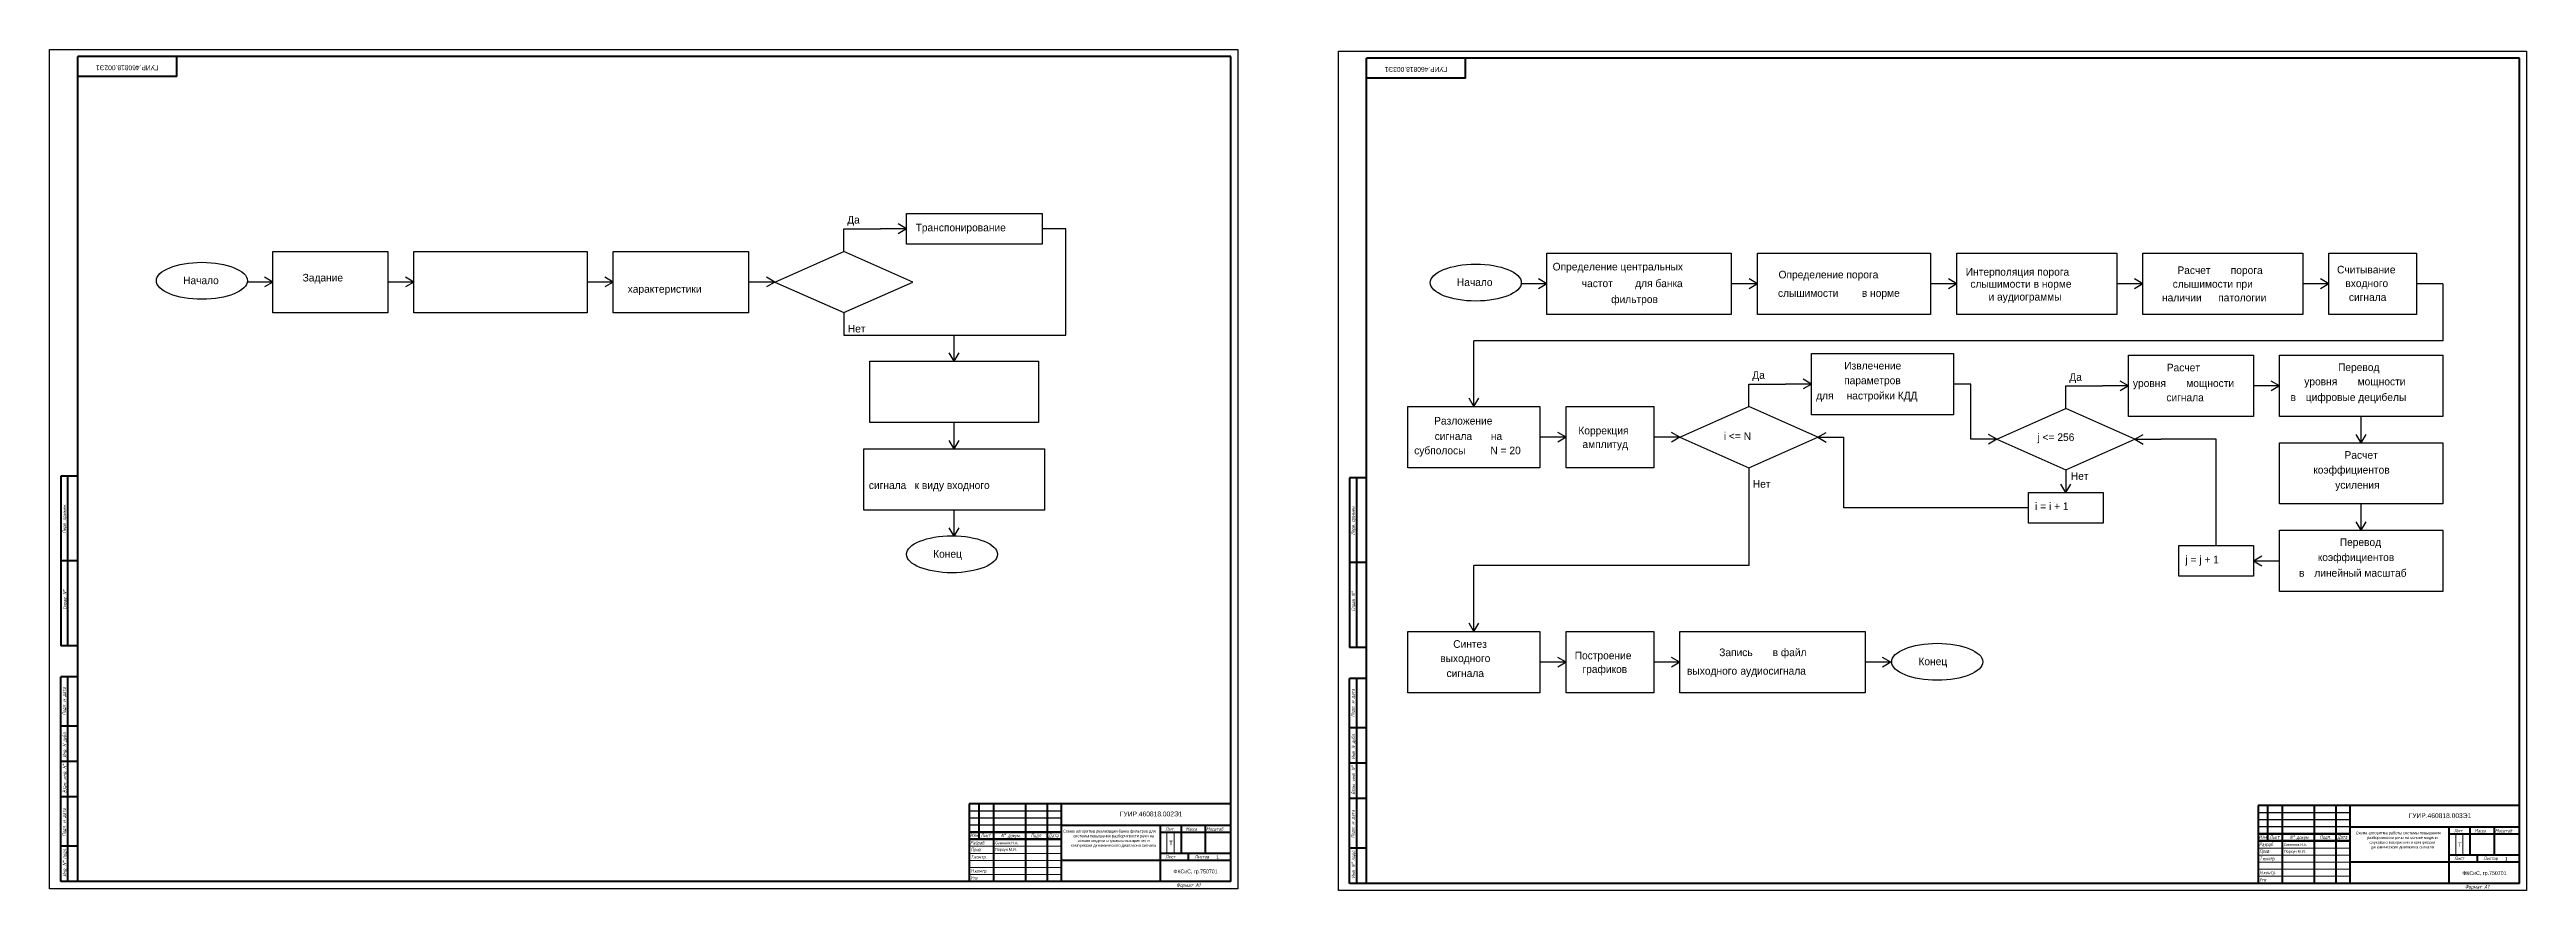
# Model space of a CAD drawing. Extents: x 21 to 4495, y 15 to 674.
# Drawn here: x 2742 to 4495, y 69 to 664 of the extents above; entities that cross this region are included whole.
import ezdxf

# ---------------------------------------------------------------- set-up
doc = ezdxf.new("R2010")
doc.units = 0
doc.header["$MEASUREMENT"] = 0
doc.linetypes.add('ACAD_ISO02W100', pattern=[15, 12, -3])
doc.layers.get('0').update_dxf_attribs({"linetype": 'CONTINUOUS'})
doc.layers.add('4-текст', color=7, linetype='CONTINUOUS', true_color=0x00ad00)
doc.layers.add('KONTUR', color=7, linetype='CONTINUOUS')
for name, color, linetype, lineweight in [('Основная', 7, 'CONTINUOUS', 40), ('текст', 7, 'CONTINUOUS', 30), ('тонкая', 7, 'CONTINUOUS', 20)]:
    doc.layers.add(name, color=color, linetype=linetype, lineweight=lineweight)
doc.styles.add('стиль1', font='romans.shx', dxfattribs={"width": 0.75, "oblique": 15, "height": 3.5})

msp = doc.modelspace()

# ---------------------------------------------------------------- linework, layer by layer
at = {"linetype": 'ByBlock'}
for p, q in [((3304.4, 520.9), (3304.4, 536.9)), ((3304.4, 536.9), (3330.4, 536.9)), ((3348.9, 536.9), (3330.4, 536.9)), ((3461.5, 536.9), (3444.8, 536.9)), ((3461.5, 461.6), (3461.5, 536.9)), ((3255.6, 499.2), (3304.4, 520.9)), ((3353.3, 499.2), (3304.4, 520.9)), ((2900.3, 499.2), (2882.3, 499.2)), ((3000.1, 499.2), (2981.7, 499.2)), ((3141.2, 499.2), (3122.7, 499.2)), ((3255.6, 499.2), (3237.1, 499.2)), ((3255.6, 499.2), (3304.4, 477.6)), ((3304.4, 477.6), (3353.3, 499.2)), ((3802, 498), (3784, 498)), ((3951.1, 498), (3932.6, 498)), ((4092.2, 498), (4073.7, 498)), ((4223.9, 498), (4205.5, 498)), ((4355.7, 498), (4337.2, 498)), ((4436.2, 498), (4417.7, 498)), ((4436.2, 498), (4436.2, 457.7)), ((3304.4, 477.6), (3304.4, 461.6)), ((3304.4, 461.6), (3461.5, 461.6)), ((3382.6, 443.1), (3382.6, 461.6)), ((4436.2, 457.7), (3750.5, 457.7)), ((3750.5, 411), (3750.5, 457.7)), ((3945, 411), (3945, 427)), ((3945, 427), (3971, 427)), ((3989.5, 427), (3971, 427)), ((4102.1, 427), (4089.9, 427)), ((4102.1, 388), (4102.1, 427)), ((4169.4, 409.7), (4169.4, 425.7)), ((4169.4, 425.7), (4195.4, 425.7)), ((4213.9, 425.7), (4195.4, 425.7)), ((4320.7, 425.7), (4302.2, 425.7)), ((3896.2, 389.3), (3945, 411)), ((3993.9, 389.3), (3945, 411)), ((4120.6, 388), (4169.4, 409.7)), ((4218.3, 387.9), (4169.4, 409.7)), ((4378.5, 385.5), (4378.5, 404)), ((3382.6, 381.2), (3382.6, 399.7)), ((3815.7, 389.3), (3797.2, 389.3)), ((3896.2, 389.3), (3877.7, 389.3)), ((3896.2, 389.3), (3945, 367.7)), ((3945, 367.7), (3993.9, 389.3)), ((3993.9, 389.3), (4012.4, 389.3)), ((4012.4, 339.5), (4012.4, 389.3)), ((4120.6, 388), (4102.1, 388)), ((4120.6, 388), (4169.4, 366.3)), ((4169.4, 366.3), (4218.3, 387.9)), ((4218.3, 387.9), (4236.8, 387.9)), ((4275.9, 387.9), (4236.8, 387.9)), ((4275.9, 312.7), (4275.9, 387.9)), ((3945, 367.7), (3945, 351.7)), ((3945, 351.7), (3945, 298.5)), ((4169.4, 366.3), (4169.4, 350.3)), ((3382.6, 319.3), (3382.6, 337.8)), ((4143.1, 339.5), (4012.4, 339.5)), ((4378.5, 323.6), (4378.5, 342.1)), ((3945, 298.5), (3750.5, 298.5)), ((3750.5, 251.8), (3750.5, 298.5)), ((4302.2, 301.9), (4320.7, 301.9)), ((3815.7, 230.1), (3797.2, 230.1)), ((3896.2, 230.1), (3877.7, 230.1)), ((4045.5, 230.1), (4027.5, 230.1))]:
    msp.add_line(p, q, dxfattribs=at)
at = {"linetype": 'ACAD_ISO02W100'}
for p, q in [((3348.9, 536.9), (3343, 540.4)), ((3348.9, 536.9), (3343, 533.4)), ((2900.3, 499.2), (2894.4, 502.7)), ((2900.3, 499.2), (2894.4, 495.7)), ((3000.1, 499.2), (2994.2, 502.7)), ((3000.1, 499.2), (2994.2, 495.7)), ((3141.2, 499.2), (3135.3, 502.7)), ((3141.2, 499.2), (3135.3, 495.7)), ((3255.6, 499.2), (3249.7, 502.7)), ((3255.6, 499.2), (3249.7, 495.7)), ((3802, 498), (3796.1, 501.5)), ((3802, 498), (3796.1, 494.5)), ((3951.1, 498), (3945.2, 501.5)), ((3951.1, 498), (3945.2, 494.5)), ((4092.2, 498), (4086.3, 501.5)), ((4092.2, 498), (4086.3, 494.5)), ((4223.9, 498), (4218, 501.5)), ((4223.9, 498), (4218, 494.5)), ((4355.7, 498), (4349.8, 501.5)), ((4355.7, 498), (4349.8, 494.5)), ((3382.6, 443.1), (3379.1, 449)), ((3382.6, 443.1), (3386, 449)), ((3989.5, 427), (3983.6, 430.5)), ((3989.5, 427), (3983.6, 423.5)), ((4213.9, 425.7), (4208, 429.1)), ((4213.9, 425.7), (4208, 422.2)), ((4320.7, 425.7), (4314.8, 429.1)), ((4320.7, 425.7), (4314.8, 422.2)), ((3750.5, 411), (3747.1, 416.9)), ((3750.5, 411), (3754, 416.9)), ((3382.6, 381.2), (3379.1, 387.1)), ((3382.6, 381.2), (3386, 387.1)), ((3815.7, 389.3), (3809.8, 392.8)), ((3815.7, 389.3), (3809.8, 385.8)), ((3896.2, 389.3), (3890.3, 392.8)), ((3896.2, 389.3), (3890.3, 385.8)), ((3993.9, 389.3), (3999.8, 392.8)), ((3993.9, 389.3), (3999.8, 385.8)), ((4120.6, 388), (4114.7, 391.4)), ((4120.6, 388), (4114.7, 384.5)), ((4218.3, 387.9), (4224.2, 391.4)), ((4218.3, 387.9), (4224.2, 384.5)), ((4378.5, 385.5), (4375, 391.4)), ((4378.5, 385.5), (4381.9, 391.4)), ((4169.4, 350.3), (4166, 356.2)), ((4169.4, 350.3), (4172.9, 356.2)), ((3382.6, 319.3), (3379.1, 325.2)), ((3382.6, 319.3), (3386, 325.2)), ((4378.5, 323.6), (4375, 329.5)), ((4378.5, 323.6), (4381.9, 329.5)), ((4302.2, 301.9), (4308.1, 305.3)), ((4302.2, 301.9), (4308.1, 298.4)), ((3750.5, 251.8), (3747.1, 257.7)), ((3750.5, 251.8), (3754, 257.7)), ((3815.7, 230.1), (3809.8, 233.5)), ((3815.7, 230.1), (3809.8, 226.6)), ((3896.2, 230.1), (3890.3, 233.5)), ((3896.2, 230.1), (3890.3, 226.6)), ((4045.5, 230.1), (4039.6, 233.5)), ((4045.5, 230.1), (4039.6, 226.6))]:
    msp.add_line(p, q, dxfattribs=at)
for p, q in [((3458.3, 124.8), (3393.3, 124.8)), ((4370.5, 123.6), (4305.5, 123.6)), ((3458.3, 119.8), (3393.3, 119.8)), ((3458.3, 114.8), (3393.3, 114.8)), ((4370.5, 118.6), (4305.5, 118.6)), ((4370.5, 113.6), (4305.5, 113.6)), ((3528.3, 74.8), (3528.3, 74.8)), ((4440.5, 73.6), (4440.5, 73.6))]:
    msp.add_line(p, q)
at = {"lineweight": 50}
for p, q in [((3458.3, 109.8), (3393.3, 109.8)), ((4370.5, 108.6), (4305.5, 108.6)), ((3458.3, 104.8), (3393.3, 104.8)), ((4370.5, 103.6), (4305.5, 103.6))]:
    msp.add_line(p, q, dxfattribs=at)
at = {"linetype": 'ByBlock'}
for points in [[(3444.8, 526.1), (3348.9, 526.1), (3348.9, 547.8), (3444.8, 547.8)], [(2981.7, 477.5), (2900.3, 477.5), (2900.3, 520.9), (2981.7, 520.9)], [(3122.7, 477.5), (3000.1, 477.5), (3000.1, 520.9), (3122.7, 520.9)], [(3237.1, 477.5), (3141.2, 477.5), (3141.2, 520.9), (3237.1, 520.9)], [(3932.6, 476.3), (3802, 476.3), (3802, 519.7), (3932.6, 519.7)], [(4073.7, 476.3), (3951.1, 476.3), (3951.1, 519.7), (4073.7, 519.7)], [(4205.5, 476.3), (4092.2, 476.3), (4092.2, 519.7), (4205.5, 519.7)], [(4337.2, 476.3), (4223.9, 476.3), (4223.9, 519.7), (4337.2, 519.7)], [(4417.7, 476.3), (4355.7, 476.3), (4355.7, 519.7), (4417.7, 519.7)], [(3442.3, 399.7), (3322.8, 399.7), (3322.8, 443.1), (3442.3, 443.1)], [(4089.9, 405.3), (3989.5, 405.3), (3989.5, 448.7), (4089.9, 448.7)], [(4302.2, 404), (4213.9, 404), (4213.9, 447.4), (4302.2, 447.4)], [(4436.2, 404), (4320.7, 404), (4320.7, 447.4), (4436.2, 447.4)], [(3797.2, 367.6), (3703.8, 367.6), (3703.8, 411), (3797.2, 411)], [(3877.7, 367.6), (3815.7, 367.6), (3815.7, 411), (3877.7, 411)], [(3446.5, 337.8), (3318.6, 337.8), (3318.6, 381.2), (3446.5, 381.2)], [(4436.2, 342.1), (4320.7, 342.1), (4320.7, 385.5), (4436.2, 385.5)], [(4195.8, 328.6), (4143.1, 328.6), (4143.1, 350.3), (4195.8, 350.3)], [(4436.2, 280.2), (4320.7, 280.2), (4320.7, 323.6), (4436.2, 323.6)], [(4302.2, 291), (4249.5, 291), (4249.5, 312.7), (4302.2, 312.7)], [(3797.2, 208.4), (3703.8, 208.4), (3703.8, 251.8), (3797.2, 251.8)], [(3877.7, 208.4), (3815.7, 208.4), (3815.7, 251.8), (3877.7, 251.8)], [(4027.5, 208.4), (3896.2, 208.4), (3896.2, 251.8), (4027.5, 251.8)]]:
    msp.add_lwpolyline(points, close=True, dxfattribs=at)
for centre in [(2850.1, 500.1), (3751.8, 498.8), (3381, 306.5), (4078.4, 230.4)]:
    msp.add_ellipse(centre, major_axis=(32.2, 0), ratio=0.40625, dxfattribs=at)
at = {"layer": 'KONTUR'}
for p, q in [((2742.3, 69.8), (2742.3, 663.8)), ((2742.3, 663.8), (3583.3, 663.8)), ((3583.3, 663.8), (3583.3, 69.8)), ((3654.5, 68.6), (3654.5, 662.6)), ((3654.5, 662.6), (4495.5, 662.6)), ((4495.5, 662.6), (4495.5, 68.6)), ((3583.3, 69.8), (2742.3, 69.8)), ((4495.5, 68.6), (3654.5, 68.6))]:
    msp.add_line(p, q, dxfattribs=at)
at = {"layer": 'Основная'}
for p, q in [((2762.3, 114.8), (2762.3, 658.8)), ((3578.3, 658.8), (2762.3, 658.8)), ((2832.3, 644.8), (2832.3, 658.8)), ((3578.3, 74.8), (3578.3, 658.8)), ((3674.5, 113.6), (3674.5, 657.6)), ((4490.5, 657.6), (3674.5, 657.6)), ((3744.5, 643.6), (3744.5, 657.6)), ((4490.5, 73.6), (4490.5, 657.6)), ((2832.3, 644.8), (2762.3, 644.8)), ((3744.5, 643.6), (3674.5, 643.6)), ((2750.3, 361.8), (2750.3, 241.8)), ((2762.3, 361.8), (2750.3, 361.8)), ((2755.3, 241.8), (2755.3, 361.8)), ((3662.5, 360.6), (3662.5, 240.6)), ((3674.5, 360.6), (3662.5, 360.6)), ((3667.5, 240.6), (3667.5, 360.6)), ((2762.3, 301.8), (2750.3, 301.8)), ((3674.5, 300.6), (3662.5, 300.6)), ((2762.3, 241.8), (2750.3, 241.8)), ((3674.5, 240.6), (3662.5, 240.6)), ((2750.3, 74.8), (2750.3, 219.8)), ((2762.3, 219.8), (2750.3, 219.8)), ((2755.3, 74.8), (2755.3, 219.8)), ((3662.5, 73.6), (3662.5, 218.6)), ((3674.5, 218.6), (3662.5, 218.6)), ((3667.5, 73.6), (3667.5, 218.6)), ((2762.3, 184.8), (2750.3, 184.8)), ((3674.5, 183.6), (3662.5, 183.6)), ((2762.3, 159.8), (2750.3, 159.8)), ((3674.5, 158.6), (3662.5, 158.6)), ((2762.3, 134.8), (2750.3, 134.8)), ((3393.3, 129.8), (3393.3, 74.8)), ((3578.3, 129.8), (3393.3, 129.8)), ((3400.3, 104.8), (3400.3, 129.8)), ((3410.3, 129.8), (3410.3, 74.8)), ((3433.3, 74.8), (3433.3, 129.8)), ((3448.3, 129.8), (3448.3, 74.8)), ((3458.3, 129.8), (3458.3, 74.8)), ((3674.5, 133.6), (3662.5, 133.6)), ((4305.5, 128.6), (4305.5, 73.6)), ((4490.5, 128.6), (4305.5, 128.6)), ((4312.5, 103.6), (4312.5, 128.6)), ((4322.5, 128.6), (4322.5, 73.6)), ((4345.5, 73.6), (4345.5, 128.6)), ((4360.5, 128.6), (4360.5, 73.6)), ((4370.5, 128.6), (4370.5, 73.6)), ((2762.3, 74.8), (2762.3, 114.8)), ((3458.3, 114.8), (3578.3, 114.8)), ((3528.3, 114.8), (3528.3, 74.8)), ((3528.3, 109.8), (3578.3, 109.8)), ((3543.3, 114.8), (3543.3, 94.8)), ((3560.3, 114.8), (3560.3, 94.8)), ((3674.5, 73.6), (3674.5, 113.6)), ((4370.5, 113.6), (4490.5, 113.6)), ((4440.5, 113.6), (4440.5, 73.6)), ((4440.5, 108.6), (4490.5, 108.6)), ((4455.5, 113.6), (4455.5, 93.6)), ((4472.5, 113.6), (4472.5, 93.6)), ((2762.3, 99.8), (2750.3, 99.8)), ((3578.3, 89.8), (3458.3, 89.8)), ((3578.3, 94.8), (3528.3, 94.8)), ((3548.3, 94.8), (3548.3, 89.8)), ((3674.5, 98.6), (3662.5, 98.6)), ((4490.5, 88.6), (4370.5, 88.6)), ((4490.5, 93.6), (4440.5, 93.6)), ((4460.5, 93.6), (4460.5, 88.6)), ((3578.3, 74.8), (2750.3, 74.8)), ((4490.5, 73.6), (3662.5, 73.6))]:
    msp.add_line(p, q, dxfattribs=at)
at = {"layer": 'тонкая'}
for p, q in [((3533.2, 109.6), (3533.2, 94.8)), ((3538.3, 109.6), (3538.3, 94.8)), ((4445.5, 108.3), (4445.5, 93.6)), ((4450.5, 108.3), (4450.5, 93.6)), ((3393.3, 99.8), (3458.3, 99.8)), ((3458.3, 94.8), (3393.3, 94.8)), ((3458.3, 89.8), (3393.3, 89.8)), ((4305.5, 98.6), (4370.5, 98.6)), ((4370.5, 93.6), (4305.5, 93.6)), ((4370.5, 88.6), (4305.5, 88.6))]:
    msp.add_line(p, q, dxfattribs=at)
for points in [[(3393.3, 84.8), (3458.3, 84.8)], [(3393.3, 79.8), (3458.3, 79.8)], [(4305.5, 83.6), (4370.5, 83.6)], [(4305.5, 78.6), (4370.5, 78.6)]]:
    msp.add_lwpolyline(points, dxfattribs=at)

# ---------------------------------------------------------------- texts
at = {"linetype": 'ACAD_ISO02W100', "char_height": 5.396, "attachment_point": 1}
for s, width, gutter_width, heights, insert in [('\\pxi-6,l10,t10;{\\Ftxt|c204;Да}', 52.04, 30.7, [4.09], (3285.3, 546)), ('\\pxi-7,l10,t10;{\\Ftxt|c204;Транспонирование}', 14.46, 59.6, [4.42], (3339.1, 540.5)), ('\\pxi-13,l14,t1;{\\Ftxt|c204;Определение центральных}', 135.323, 30.2, [4.42], (3800.8, 512.8)), ('\\pxi-8,l10,t10;{\\Ftxt|c204;Интерполяция порога }', 117.669, 39.8, [4.42], (4087.8, 509.1)), ('\\pxi-7,l10,t10;{\\Ftxt|c204;Расчет^Iпорога }', 117.669, 39.8, [4.42], (4232.2, 510.3)), ('\\pxi-7,l10,t10;{\\Ftxt|c204;Считывание}', 117.669, 39.8, [4.42], (4345.2, 510.7)), ('{\\Ftxt|c204;Начало }', 14.46, 20.5, [4.42], (2836.8, 503.1)), ('{\\Ftxt|c204;Задание  }', 14.46, 30.2, [4.42], (2921.4, 505)), ('\\pxi-7,l10,t10;{\\Ftxt|c204;характеристики}', 14.46, 59.6, [4.42], (3135.3, 497)), ('{\\Ftxt|c204;Начало }', 14.46, 20.5, [4.42], (3738.4, 501.8)), ('\\pxi1,l1,t1,9;{\\Ftxt|c204;частот^Iдля банка}', 101.4, 30.2, [4.42], (3816, 501)), ('\\pxi-3,l4,t4;{\\Ftxt|c204;слышимости^Iв норме}', 101.4, 30.2, [4.42], (3960.3, 494.1)), ('\\pxi-13,l14,t1;{\\Ftxt|c204;Определение порога}', 135.323, 30.2, [4.42], (3960.7, 507.2)), ('\\pxi-7,l10,t10;{\\Ftxt|c204;слышимости в норме }', 216.479, 59.6, [4.42], (4085.7, 500.6)), ('\\pxi-7,l10,t10;{\\Ftxt|c204;слышимости при}', 117.976, 59.6, [4.42], (4228.9, 500.6)), ('\\pxi-7,l10,t10;{\\Ftxt|c204;входного}', 117.976, 59.6, [4.42], (4351.1, 501)), ('\\pxi1,l1,t1,9;{\\Ftxt|c204;фильтров}', 101.4, 30.2, [4.42], (3836.8, 489.7)), ('\\pxi-6,l10,t10;{\\Ftxt|c204;Нет}', 52.04, 30.7, [4.09], (3285.7, 468.9)), ('\\pxi-3,l4,t4;{\\Ftxt|c204;Извлечение^I}', 117.259, 59.6, [4.42], (4007.2, 442.7)), ('\\pxi-3,l4,t4;{\\Ftxt|c204;Расчет}', 117.259, 59.6, [4.42], (4235.5, 441.4)), ('\\pxi-3,l4,t4;{\\Ftxt|c204;Перевод}', 41.91, 59.6, [5.97], (4356.7, 441.6)), ('\\pxi-6,l10,t10;{\\Ftxt|c204;Да}', 52.04, 30.7, [4.09], (3925.9, 436.1)), ('\\pxi-4,l5,t5;{\\Ftxt|c204;для^Iнастройки КДД}', 103.46, 59.6, [4.42], (3987.3, 421.5)), ('\\pxi-6,l10,t10;{\\Ftxt|c204;Да}', 52.04, 30.7, [4.09], (4150.3, 434.7)), ('\\pxi-13,l14,t1;{\\Ftxt|c204;Разложение  }', 62.56, 30.2, [0.166], (3716.9, 403.7)), ('\\pxi-4,l5,t5;{\\Ftxt|c204;сигнала}', 103.46, 59.6, [4.42], (4235.2, 420.2)), ('\\pxi-3,l5,t4;{\\Ftxt|c204;в^Iцифровые децибелы}', 115.412, 59.6, [4.42], (4317.7, 420.4)), ('\\pxi-3,l4,t4;{\\Ftxt|c204;сигнала^I на}', 101.4, 30.2, [4.42], (3717.3, 392.8)), ('\\pxi-7,l10,t10;{\\Ftxt|c204;Коррекция}', 117.669, 39.8, [4.42], (3808.2, 396.8)), ('\\pxi-7,l10,t10;{\\Ftxt|c204;амплитуд}', 117.976, 59.6, [4.42], (3811.1, 387.1)), ('\\pxi-7,l10,t10;i <= N', 95.808, 43.3, [4.42], (3911.2, 392.9)), ('\\pxi-7,l10,t10;j <= 256', 95.808, 43.3, [4.42], (4133.2, 392.1)), ('\\pxi-3,l5,t5;{\\Ftxt|c204;субполосы^I}N = 20', 101.4, 30.2, [4.42], (3697.4, 382.7)), ('\\pxi-3,l4,t4;{\\Ftxt|c204;Расчет}', 117.259, 59.6, [4.42], (4361.3, 379.5)), ('\\pxi-6,l10,t10;{\\Ftxt|c204;сигнала^Iк виду входного}', 151.446, 173.1, [4.42], (3300.6, 358.1)), ('\\pxi-6,l10,t10;{\\Ftxt|c204;Нет}', 52.04, 30.7, [4.09], (3926.3, 359)), ('\\pxi-6,l10,t10;{\\Ftxt|c204;Нет}', 52.04, 30.7, [4.09], (4151.4, 364.6)), ('\\pxi-4,l5,t5;{\\Ftxt|c204;усиления}', 103.46, 59.6, [4.42], (4354.7, 358.3)), ('\\pxi-3,l4,t4;{\\Ftxt|c204;Перевод}', 41.91, 59.6, [5.97], (4357.9, 317.8)), ('{\\Ftxt|c204;Конец }', 14.46, 20.5, [4.42], (3367.7, 309.5)), ('\\pxi-3,l5,t4;{\\Ftxt|c204;в^Iлинейный масштаб}', 115.412, 59.6, [4.42], (4323.7, 296)), ('\\pxi-13,l14,t1;{\\Ftxt|c204;Синтез  }', 62.56, 30.2, [0.166], (3730.4, 245.7)), ('\\pxi-3,l4,t4;{\\Ftxt|c204;выходного}', 101.4, 30.2, [4.42], (3721.2, 235.6)), ('\\pxi-7,l10,t10;{\\Ftxt|c204;Построение}', 117.669, 39.8, [4.42], (3805.6, 237.6)), ('\\pxi-7,l10,t10;{\\Ftxt|c204;графиков}', 117.976, 59.6, [4.42], (3811.1, 227.9)), ('\\pxi-12,l14,t9;{\\Ftxt|c204;Запись^Iв файл}', 135.323, 30.2, [4.42], (3913.3, 239.8)), ('{\\Ftxt|c204;Конец }', 14.46, 20.5, [4.42], (4065.1, 233.4)), ('\\pxi-3,l5,t5;{\\Ftxt|c204;сигнала}', 101.4, 30.2, [4.42], (3720.3, 225)), ('\\pxi-3,l4,t4;{\\Ftxt|c204;выходного^Iаудиосигнала}', 135.313, 30.2, [4.42], (3895.9, 226.7))]:
    msp.add_mtext_dynamic_manual_height_columns(s, width=width, gutter_width=gutter_width, heights=heights, dxfattribs=dict(at, insert=insert))
at = {"linetype": 'ByBlock', "attachment_point": 1}
for s, insert, char_height, width in [('и аудиограммы', (4114.7, 491.5), 5.396, 70.829), ('\\pxi-3,l4,t4;{\\Ftxt|c204;наличии^I патологии}', (4232.1, 490.9), 5.396, 100.29), ('{\\Ftxt|c204;сигнала}', (4369.8, 491.2), 5.396, 100.29), ('{\\Ftxt|c204;параметров }', (4012.5, 432.3), 5.396, 55.831), ('\\pxi-7,l8,t8;{\\Ftxt|c204;уровня^Iмощности}', (4211.5, 430.3), 5.396, 91.889), ('\\pxi-6,l8,t9;{\\Ftxt|c204;уровня^Iмощности}', (4327.4, 431.5), 5.396, 112.155), ('\\pxi-7,l8,t8;{\\Ftxt|c204;коэффициентов}', (4339.2, 369), 5.396, 91.889), ('i = i + 1', (4147.7, 343.2), 5.4, 48.595), ('j = j + 1', (4254.1, 305.5), 5.4, 48.595), ('\\pxi-7,l8,t8;{\\Ftxt|c204;коэффициентов}', (4342.4, 307.1), 5.396, 112.155)]:
    msp.add_mtext(s, dxfattribs=dict(at, insert=insert, char_height=char_height, width=width))
at = {"layer": '4-текст', "lineweight": -3, "width": 0.9}
for s, p in [('ГУИР.460818.002Э1', (2819.4, 652.6)), ('ГУИР.460818.003Э1', (3731.6, 651.4))]:
    msp.add_text(s, height=3.43, rotation=180, dxfattribs=at).set_placement(p)
for s, height, p in [('ГУИР.460818.002Э1', 3.43, (3499.9, 121)), ('ГУИР.460818.003Э1', 3.43, (4412.1, 119.8)), ('Семенюк Н.А.', 1.856, (3411.5, 101.3)), ('Порхун М.И.', 1.929, (3411.5, 96.6)), ('Т', 3.09, (3534.8, 100.6)), ('1', 2.5, (3568, 90.9)), ('Семенюк Н.А.', 1.856, (4323.8, 100.1)), ('Порхун М.И.', 1.929, (4323.8, 95.3)), ('Т', 3.09, (4447, 99.4)), ('1', 2.5, (4480.2, 89.7)), ('ФКСиС, гр.750701', 2.695, (3537.8, 80.7)), ('ФКСиС, гр.750701', 2.695, (4450.1, 79.5))]:
    msp.add_text(s, height=height, dxfattribs=at).set_placement(p)
at = {"layer": '4-текст', "char_height": 2, "attachment_point": 1}
for s, insert in [('\\pxi-3,l5,qc,t5;{\\Ftxt|c204;Схема^Iалгоритма реализации банка фильтров для системы повышения разборчивости речи на основе модели слухового восприятия и компрессии динамического диапазона сигнала    }', (3455.5, 111.5)), ('\\pxi-3,l5,qc,t5;{\\Ftxt|c204;Схема^Iалгоритма работы системы повышения разборчивости речи на основе модели слухового восприятия и компрессии динамического диапазона сигнала   }', (4367.7, 110.3))]:
    msp.add_mtext_dynamic_manual_height_columns(s, width=69.856, gutter_width=35, heights=[39.1], dxfattribs=dict(at, insert=insert))
at = {"layer": 'текст', "style": 'стиль1', "oblique": 15, "width": 0.75}
for s, p in [('Перв. примен.', (2754, 321.3)), ('Перв. примен.', (3666.2, 320.1)), ('Справ. N%%d', (2754.2, 267.4)), ('Справ. N%%d', (3666.4, 266.2)), ('Подп. и дата', (2753.8, 192.5)), ('Подп. и дата', (3666, 191.3)), ('Инв. N дубл.', (2754.1, 162.5)), ('Инв. N дубл.', (3666.3, 161.3)), ('Взам. инв. N%%d', (2754.1, 137.6)), ('Взам. инв. N%%d', (3666.3, 136.4)), ('Подп. и дата', (2753.8, 106.8)), ('Подп. и дата', (3666, 105.6)), ('Инв. N%%d подл.', (2754.1, 78.3)), ('Инв. N%%d подл.', (3666.3, 77.1))]:
    msp.add_text(s, height=2.5, rotation=90, dxfattribs=at).set_placement(p)
for s, height, p in [('Изм', 2.5, (3393.8, 106.4)), ('Лист', 2.5, (3401.3, 106.2)), ('N%%d докум. ', 2.5, (3415.6, 106.2)), ('Подп.', 2.5, (3436.8, 106.2)), ('Дата', 2.5, (3449.3, 106.2)), ('Лит.', 2.5, (3532, 110.8)), ('Масса', 2.5, (3546.4, 110.8)), ('Масштаб', 2.5, (3560.9, 110.8)), ('Изм', 2.5, (4306, 105.2)), ('Лист', 2.5, (4313.5, 105)), ('N%%d докум. ', 2.5, (4327.8, 105)), ('Подп.', 2.5, (4349, 105)), ('Дата', 2.5, (4361.5, 105)), ('Лит.', 2.5, (4444.2, 109.6)), ('Масса', 2.5, (4458.6, 109.6)), ('Масштаб', 2.5, (4473.2, 109.6)), ('Разраб.', 2.5, (3393.9, 101.1)), ('Пров.', 2.5, (3394.2, 96.3)), ('Т.контр.', 2.5, (3394.2, 91.1)), ('Лист', 2.5, (3532, 91.2)), ('Листов', 2.5, (3552.7, 91.2)), ('Разраб.', 2.5, (4306.1, 99.9)), ('Пров.', 2.5, (4306.4, 95.1)), ('Т.контр.', 2.5, (4306.4, 89.9)), ('Лист', 2.5, (4444.2, 90)), ('Листов', 2.5, (4464.9, 90)), ('Утв.', 2.5, (3394.2, 76.2)), ('Н.контр.', 2.5, (3394.2, 81.2)), ('Формат А1', 2.75, (3539.7, 71)), ('Утв.', 2.5, (4306.4, 75)), ('Н.контр.', 2.5, (4306.4, 80)), ('Формат А1', 2.75, (4451.9, 69.8))]:
    msp.add_text(s, height=height, dxfattribs=at).set_placement(p)

doc.saveas('drawing.dxf')
